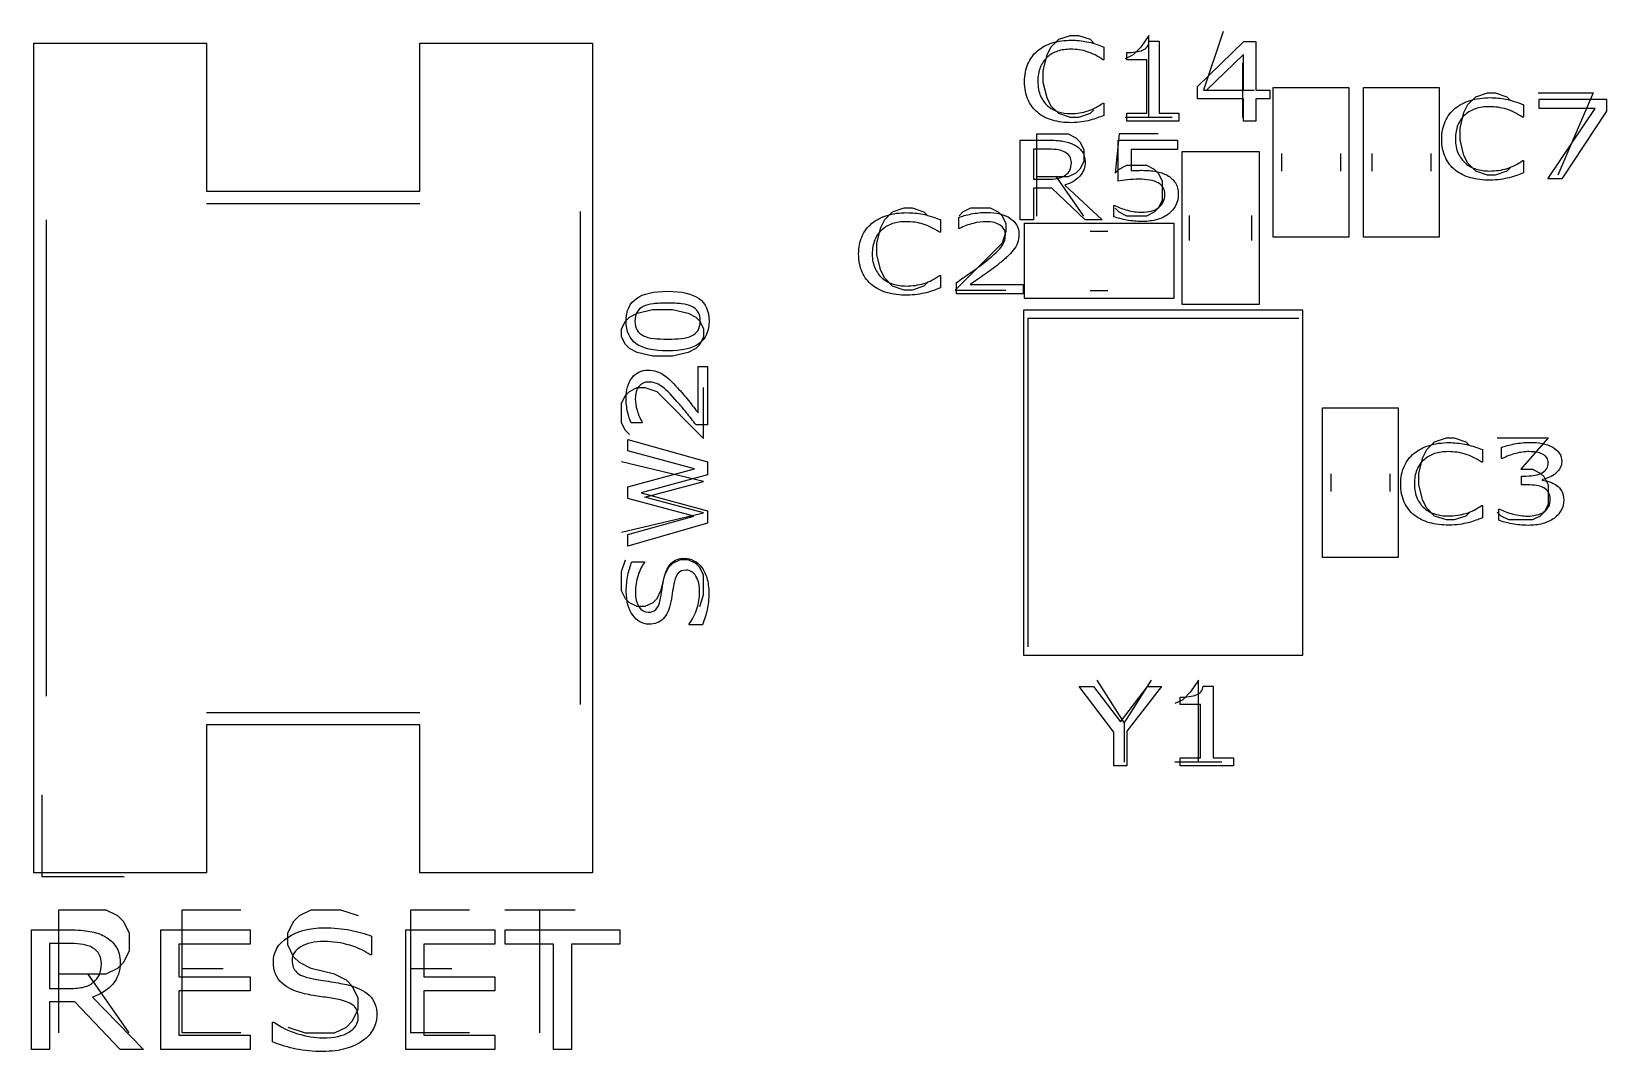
# Model space of a CAD drawing. Header units: millimetres. Extents: x 10 to 410, y 10 to 287.
# Drawn here: x 182.79 to 201.97, y 183.04 to 195.46 of the extents above; entities that cross this region are included whole.
import ezdxf

# ---------------------------------------------------------------- set-up
doc = ezdxf.new("R2010")
doc.units = ezdxf.units.MM
doc.layers.get('0').update_dxf_attribs({"linetype": 'CONTINUOUS'})

msp = doc.modelspace()

# ---------------------------------------------------------------- linework, layer by layer
at = {"color": 7}
for points in [[(195.7271, 194.5026), (195.6795, 194.455), (195.5367, 194.4074), (195.4414, 194.4074), (195.2986, 194.455), (195.2033, 194.5502), (195.1557, 194.6455), (195.1081, 194.836), (195.1081, 194.9788), (195.1557, 195.1693), (195.2033, 195.2645), (195.2986, 195.3598), (195.4414, 195.4074), (195.5367, 195.4074), (195.6795, 195.3598), (195.7271, 195.3121)], [(196.3938, 194.4074), (196.3938, 195.4074), (196.2986, 195.2645), (196.2033, 195.1693), (196.1081, 195.1217)], [(197.2986, 195.455), (197.0605, 194.7407), (197.6795, 194.7407)], [(182.82, 195.3122), (184.92, 195.3122)], [(182.82, 185.2122), (182.82, 195.3122)], [(184.92, 195.3122), (184.92, 193.5122), (187.52, 193.5122)], [(187.52, 195.3122), (189.62, 195.3122)], [(187.52, 193.5122), (187.52, 195.3122)], [(189.62, 195.3122), (189.62, 185.2122), (187.52, 185.2122)], [(195.84846, 195.26409), (195.84846, 195.1111), (195.83676, 195.1111)], [(196.39962, 195.33533), (196.52084, 195.33533), (196.52084, 194.46166), (196.75859, 194.46166), (196.75868, 194.36221)], [(196.75868, 194.36221), (196.12834, 194.36221), (196.12834, 194.46121), (196.37078, 194.46121), (196.37078, 195.11093), (196.12834, 195.11093), (196.12834, 195.19943)], [(197.5367, 195.074), (197.5367, 194.4074)], [(197.91, 194.7722), (198.83, 194.7722)], [(197.91, 192.9522), (197.91, 194.7722)], [(198.83, 194.7722), (198.83, 192.9522), (197.91, 192.9522)], [(199.01, 194.7722), (199.93, 194.7722)], [(199.01, 192.9522), (199.01, 194.7722)], [(199.93, 194.7722), (199.93, 192.9522), (199.01, 192.9522)], [(200.8033, 193.8026), (200.7557, 193.755), (200.6129, 193.7074), (200.5176, 193.7074), (200.3748, 193.755), (200.2795, 193.8502), (200.2319, 193.9455), (200.1843, 194.136), (200.1843, 194.2788), (200.2319, 194.4693), (200.2795, 194.5645), (200.3748, 194.6598), (200.5176, 194.7074), (200.6129, 194.7074), (200.7557, 194.6598), (200.8033, 194.6121)], [(201.1367, 194.7074), (201.8033, 194.7074), (201.3748, 193.7074)], [(195.83744, 194.58367), (195.84834, 194.58367), (195.84837, 194.43251)], [(200.95714, 194.56409), (200.95714, 194.4111), (200.94504, 194.4111)], [(196.6795, 194.4074), (196.1081, 194.4074)], [(195.82575, 193.1622), (195.61811, 193.1622), (195.21577, 193.54761), (194.99036, 193.54761), (194.99036, 193.1622), (194.83039, 193.1622), (194.83039, 194.13158), (195.16729, 194.13158)], [(195.0319, 193.2074), (195.0319, 194.2074), (195.4129, 194.2074), (195.5081, 194.1598), (195.5557, 194.1121), (195.6033, 194.0169), (195.6033, 193.874), (195.5557, 193.7788), (195.5081, 193.7312), (195.4129, 193.6836), (195.0319, 193.6836)], [(196.5081, 194.2074), (196.0319, 194.2074), (195.9843, 193.7312), (196.0319, 193.7788), (196.1271, 193.8264), (196.3652, 193.8264), (196.4605, 193.7788), (196.5081, 193.7312), (196.5557, 193.636), (196.5557, 193.3979), (196.5081, 193.3026), (196.4605, 193.255), (196.3652, 193.2074), (196.1271, 193.2074), (196.0319, 193.255), (195.9843, 193.3026)], [(196.02205, 193.63209), (196.02205, 194.13143), (196.74595, 194.13143), (196.74595, 194.0175), (196.17798, 194.0175), (196.17798, 193.75969)], [(195.17857, 194.0211), (194.99033, 194.0211), (194.99033, 193.65522), (195.15191, 193.65522)], [(196.8, 193.9922), (197.74, 193.9922)], [(196.8, 192.1322), (196.8, 193.9922)], [(197.74, 193.9922), (197.74, 192.1322), (196.8, 192.1322)], [(198.01, 193.97), (198.01, 193.7544)], [(198.73, 193.97), (198.73, 193.7544)], [(199.11, 193.97), (199.11, 193.7544)], [(199.83, 193.97), (199.83, 193.7544)], [(200.94591, 193.88377), (200.95721, 193.88377), (200.9571, 193.73251)], [(195.6033, 193.2074), (195.27, 193.6836)], [(195.45171, 193.85902), (195.45168, 193.8588)], [(195.37339, 193.58598), (195.82575, 193.1622)], [(184.92, 193.3622), (187.52, 193.3622)], [(193.7033, 192.4026), (193.6557, 192.355), (193.5129, 192.3074), (193.4176, 192.3074), (193.2748, 192.355), (193.1795, 192.4502), (193.1319, 192.5455), (193.0843, 192.736), (193.0843, 192.8788), (193.1319, 193.0693), (193.1795, 193.1645), (193.2748, 193.2598), (193.4176, 193.3074), (193.5129, 193.3074), (193.6557, 193.2598), (193.7033, 193.2121)], [(194.0843, 193.2121), (194.1319, 193.2598), (194.2271, 193.3074), (194.4652, 193.3074), (194.5605, 193.2598), (194.6081, 193.2121), (194.6557, 193.1169), (194.6557, 193.0217), (194.6081, 192.8788), (194.0367, 192.3074), (194.6557, 192.3074)], [(195.9704, 193.19862), (195.9704, 193.33599), (195.9817, 193.33599)], [(196.75407, 193.46977), (196.75406, 193.47014)], [(182.97, 193.1622), (182.97, 187.3622)], [(189.47, 193.2622), (189.47, 187.2622)], [(193.85714, 193.16409), (193.85714, 193.0111), (193.84504, 193.0111)], [(194.08921, 193.05458), (194.08121, 193.05458), (194.08121, 193.1913)], [(194.88, 193.1222), (196.7, 193.1222)], [(194.88, 192.2022), (194.88, 193.1222)], [(196.7, 193.1222), (196.7, 192.2022), (194.88, 192.2022)], [(196.89, 192.9086), (196.89, 193.2158)], [(197.65, 192.9086), (197.65, 193.2158)], [(195.6822, 193.0222), (195.8978, 193.0222)], [(193.84592, 192.48377), (193.85722, 192.48377), (193.8571, 192.33251)], [(194.86398, 192.26221), (194.05138, 192.26221), (194.05138, 192.39828)], [(194.21824, 192.37364), (194.86397, 192.37364), (194.86398, 192.26221)], [(195.6822, 192.3022), (195.8978, 192.3022)], [(190.8306, 192.10736), (190.83055, 192.10664)], [(194.87, 192.0622), (194.87, 187.8622), (198.27, 187.8622)], [(198.27, 192.0622), (194.87, 192.0622)], [(194.92, 191.9622), (194.92, 187.9622)], [(198.22, 191.9622), (194.92, 191.9622)], [(198.27, 187.8622), (198.27, 192.0622)], [(191.02, 191.37564), (191.02, 190.66507), (190.88393, 190.66507)], [(190.90857, 190.81092), (190.90857, 191.37557), (191.02, 191.37564)], [(190.0701, 190.5479), (190.0224, 190.5955), (189.9748, 190.6908), (189.9748, 190.9289), (190.0224, 191.0241), (190.0701, 191.0717), (190.1653, 191.1193), (190.2605, 191.1193), (190.4034, 191.0717), (190.9748, 190.5003), (190.9748, 191.1193)], [(198.51, 190.8722), (199.43, 190.8722)], [(198.51, 189.0522), (198.51, 190.8722)], [(199.43, 190.8722), (199.43, 189.0522), (198.51, 189.0522)], [(190.22763, 190.69813), (190.22763, 190.69113), (190.09091, 190.69113)], [(200.3033, 189.6026), (200.2557, 189.555), (200.1129, 189.5074), (200.0176, 189.5074), (199.8748, 189.555), (199.7795, 189.6502), (199.7319, 189.7455), (199.6843, 189.936), (199.6843, 190.0788), (199.7319, 190.2693), (199.7795, 190.3645), (199.8748, 190.4598), (200.0176, 190.5074), (200.1129, 190.5074), (200.2557, 190.4598), (200.3033, 190.4121)], [(200.6367, 190.5074), (201.2557, 190.5074), (200.9224, 190.1264), (201.0652, 190.1264), (201.1605, 190.0788), (201.2081, 190.0312), (201.2557, 189.936), (201.2557, 189.6979), (201.2081, 189.6026), (201.1605, 189.555), (201.0652, 189.5074), (200.7795, 189.5074), (200.6843, 189.555), (200.6367, 189.6026)], [(200.45714, 190.364), (200.45714, 190.21101), (200.44504, 190.21101)], [(200.69879, 190.255), (200.69079, 190.255), (200.69079, 190.39106)], [(189.9748, 189.3574), (190.9748, 189.5955), (190.2605, 189.786), (190.9748, 189.9765), (189.9748, 190.2146)], [(198.61, 190.07), (198.61, 189.8544)], [(199.33, 190.07), (199.33, 189.8544)], [(201.00608, 189.93424), (200.93348, 189.93424), (200.93348, 190.04231), (200.98988, 190.04231)], [(201.18501, 190.00178), (201.18501, 189.99278)], [(201.35841, 189.92968), (201.35838, 189.92898)], [(200.44591, 189.68368), (200.45721, 189.68368), (200.4571, 189.53251)], [(200.65631, 189.50317), (200.65631, 189.63924), (200.66841, 189.63924)], [(190.9272, 188.4527), (190.9748, 188.5955), (190.9748, 188.8336), (190.9272, 188.9289), (190.8796, 188.9765), (190.7843, 189.0241), (190.6891, 189.0241), (190.5939, 188.9765), (190.5462, 188.9289), (190.4986, 188.8336), (190.451, 188.6432), (190.4034, 188.5479), (190.3558, 188.5003), (190.2605, 188.4527), (190.1653, 188.4527), (190.0701, 188.5003), (190.0224, 188.5479), (189.9748, 188.6432), (189.9748, 188.8812), (190.0224, 189.0241)], [(190.10072, 188.99872), (190.25306, 188.99872), (190.25306, 188.98872)], [(190.74333, 189.04081), (190.74331, 189.04092)], [(190.96009, 188.23162), (190.79864, 188.23162), (190.79864, 188.24162)], [(195.7605, 187.5574), (196.0938, 187.0336), (196.4271, 187.5574)], [(196.9986, 186.5574), (196.9986, 187.5574), (196.9033, 187.4145), (196.8081, 187.3193), (196.7129, 187.2717)], [(197.42451, 186.5122), (196.7766, 186.5122), (196.7766, 186.6112), (197.0258, 186.6112), (197.0258, 187.26092), (196.7766, 187.26092), (196.7766, 187.34942)], [(197.05552, 187.48532), (197.18012, 187.48532), (197.18012, 186.61165), (197.42449, 186.61165), (197.42451, 186.5122)], [(184.92, 187.1622), (187.52, 187.1622)], [(184.92, 187.0122), (184.92, 185.2122), (182.82, 185.2122)], [(187.52, 187.0122), (184.92, 187.0122)], [(187.52, 185.2122), (187.52, 187.0122)], [(196.0938, 187.0336), (196.0938, 186.5574)], [(197.2843, 186.5574), (196.7129, 186.5574)], [(182.92, 185.1622), (182.92, 186.1622)], [(183.92, 185.1622), (182.92, 185.1622)], [(183.1245, 183.2614), (183.1245, 184.7614), (183.6959, 184.7614), (183.8388, 184.6899), (183.9102, 184.6185), (183.9817, 184.4757), (183.9817, 184.2614), (183.9102, 184.1185), (183.8388, 184.0471), (183.6959, 183.9757), (183.1245, 183.9757)], [(185.3388, 183.2614), (184.6245, 183.2614), (184.6245, 184.7614), (185.3388, 184.7614)], [(185.9102, 183.3328), (186.1245, 183.2614), (186.4817, 183.2614), (186.6245, 183.3328), (186.6959, 183.4042), (186.7674, 183.5471), (186.7674, 183.6899), (186.6959, 183.8328), (186.6245, 183.9042), (186.4817, 183.9757), (186.1959, 184.0471), (186.0531, 184.1185), (185.9817, 184.1899), (185.9102, 184.3328), (185.9102, 184.4757), (185.9817, 184.6185), (186.0531, 184.6899), (186.1959, 184.7614), (186.5531, 184.7614), (186.7674, 184.6899)], [(188.1245, 183.2614), (187.4102, 183.2614), (187.4102, 184.7614), (188.1245, 184.7614)], [(188.5531, 184.7614), (189.4102, 184.7614)], [(188.9817, 183.2614), (188.9817, 184.7614)], [(184.15424, 183.0622), (183.86992, 183.0622), (183.31898, 183.64032), (183.01032, 183.64032), (183.01032, 183.0622), (182.79127, 183.0622), (182.79127, 184.5163), (183.2526, 184.5163)], [(183.268, 184.35027), (183.01023, 184.35027), (183.01023, 183.80145), (183.23149, 183.80145)], [(186.92994, 184.44105), (186.92994, 184.21254), (186.91444, 184.21254)], [(183.64187, 184.10699), (183.64202, 184.10712)], [(183.9817, 183.2614), (183.4817, 183.9757)], [(184.6245, 184.0471), (185.1245, 184.0471)], [(187.4102, 184.0471), (187.9102, 184.0471)], [(183.53473, 183.69787), (184.15424, 183.0622)], [(185.72626, 183.15204), (185.72626, 183.39423), (185.74176, 183.39423)]]:
    msp.add_lwpolyline(points, dxfattribs=at)
for points in [[(197.86997, 194.63499), (197.69714, 194.63499), (197.69714, 194.3622), (197.54698, 194.3622), (197.54698, 194.63498), (196.98938, 194.63498), (196.98938, 194.78472), (197.55324, 195.33158), (197.69714, 195.33158), (197.69714, 194.73914), (197.86997, 194.73914)], [(197.54698, 194.73915), (197.54698, 195.17664), (197.09574, 194.73915)], [(201.96721, 194.4864), (201.42386, 193.6622), (201.25135, 193.6622), (201.82936, 194.51765), (201.14574, 194.51765), (201.14574, 194.63158), (201.96721, 194.63158)], [(190.53498, 192.29204)], [(189.9748, 191.7384), (189.9748, 191.8336), (190.0224, 191.9289), (190.0701, 191.9765), (190.1653, 192.0241), (190.3558, 192.0717), (190.5939, 192.0717), (190.7843, 192.0241), (190.8796, 191.9765), (190.9272, 191.9289), (190.9748, 191.8336), (190.9748, 191.7384), (190.9272, 191.6432), (190.8796, 191.5955), (190.7843, 191.5479), (190.5939, 191.5003), (190.3558, 191.5003), (190.1653, 191.5479), (190.0701, 191.5955), (190.0224, 191.6432)], [(190.05062, 190.48672), (191.02, 190.21392), (191.02, 190.05672), (190.21533, 189.83608), (191.02, 189.62037), (191.02, 189.4667), (190.05062, 189.18895), (190.05062, 189.33205), (190.85659, 189.5527), (190.05062, 189.76981), (190.05062, 189.9115), (190.8644, 190.13074), (190.05062, 190.34997)], [(196.5483, 187.48158), (196.12708, 186.93732), (196.12708, 186.5122), (195.96791, 186.5122), (195.96791, 186.92365), (195.54508, 187.48158), (195.72113, 187.48158), (196.0483, 187.048), (196.37869, 187.48158)], [(185.45194, 183.0622), (184.36665, 183.0622), (184.36665, 184.5163), (185.45194, 184.5163), (185.45194, 184.34442), (184.5857, 184.34442), (184.5857, 183.94599), (185.45194, 183.94599), (185.45194, 183.77411), (184.5857, 183.77411), (184.5857, 183.23407), (185.45194, 183.23407)], [(188.43343, 183.0622), (187.34814, 183.0622), (187.34814, 184.5163), (188.43343, 184.5163), (188.43343, 184.34442), (187.56719, 184.34442), (187.56719, 183.94599), (188.43343, 183.94599), (188.43343, 183.77411), (187.56719, 183.77411), (187.56719, 183.23407), (188.43343, 183.23407)], [(189.95571, 184.34442), (189.36715, 184.34442), (189.36715, 183.0622), (189.1481, 183.0622), (189.1481, 184.34442), (188.55955, 184.34442), (188.55955, 184.5163), (189.95571, 184.5163)], [(186.99627, 183.47732)]]:
    msp.add_lwpolyline(points, close=True, dxfattribs=at)
for points in [[(194.92329, 195.06029), (194.950423, 195.123223), (194.989527, 195.17639), (195.0406, 195.21979)], [(195.0406, 195.21979), (195.090133, 195.261923), (195.14983, 195.294057), (195.21969, 195.31619)], [(195.28384, 195.2152), (195.236907, 195.1996), (195.194937, 195.175067), (195.15793, 195.1416)], [(195.21969, 195.31619), (195.29007, 195.338323), (195.368013, 195.34939), (195.45352, 195.34939)], [(195.44338, 195.2393), (195.384447, 195.2393), (195.331267, 195.231267), (195.28384, 195.2152)], [(195.64593, 195.2087), (195.582863, 195.2291), (195.515347, 195.2393), (195.44338, 195.2393)], [(195.45352, 195.34939), (195.51612, 195.34939), (195.578423, 195.34309), (195.64043, 195.33049)], [(195.64043, 195.33049), (195.70303, 195.31789), (195.772373, 195.295757), (195.84846, 195.26409)], [(196.23392, 195.20643), (196.271453, 195.211097), (196.299853, 195.21783), (196.31912, 195.22663)], [(196.31912, 195.22663), (196.34312, 195.237497), (196.361887, 195.251163), (196.37542, 195.26763)], [(196.37542, 195.26763), (196.389487, 195.284563), (196.397553, 195.30713), (196.39962, 195.33533)], [(194.88259, 194.8461), (194.88259, 194.92596), (194.896157, 194.997357), (194.92329, 195.06029)], [(195.15793, 195.1416), (195.12193, 195.109067), (195.093763, 195.067833), (195.07343, 195.0179)], [(195.83676, 195.1111), (195.772627, 195.155833), (195.709017, 195.188367), (195.64593, 195.2087)], [(196.12834, 195.19943), (196.161207, 195.19943), (196.1964, 195.201763), (196.23392, 195.20643)], [(194.92479, 194.6241), (194.896657, 194.6879), (194.88259, 194.7619), (194.88259, 194.8461)], [(195.07343, 195.0179), (195.05363, 194.968433), (195.04373, 194.911143), (195.04373, 194.84603)], [(195.04373, 194.84603), (195.04373, 194.77789), (195.054663, 194.7193), (195.07653, 194.67026)], [(195.07653, 194.67026), (195.09893, 194.621193), (195.127597, 194.581263), (195.16253, 194.55047)], [(200.309, 194.61619), (200.381553, 194.638323), (200.4619, 194.64939), (200.55004, 194.64939)], [(200.55004, 194.64939), (200.614507, 194.64939), (200.67873, 194.64309), (200.74271, 194.63049)], [(195.0421, 194.46721), (194.992033, 194.50841), (194.95293, 194.560707), (194.92479, 194.6241)], [(195.22197, 194.37411), (195.15315, 194.394043), (195.093193, 194.425077), (195.0421, 194.46721)], [(195.16253, 194.55047), (195.198997, 194.518337), (195.241487, 194.49447), (195.29, 194.47887)], [(195.29, 194.47887), (195.339, 194.46367), (195.390617, 194.45607), (195.44485, 194.45607)], [(195.44485, 194.45607), (195.519403, 194.45607), (195.589267, 194.466703), (195.65444, 194.48797)], [(195.65444, 194.48797), (195.71964, 194.509237), (195.78064, 194.541137), (195.83744, 194.58367)], [(200.00347, 194.36029), (200.031403, 194.423223), (200.07171, 194.47639), (200.12439, 194.51979)], [(200.12439, 194.51979), (200.175457, 194.561923), (200.236993, 194.594057), (200.309, 194.61619)], [(200.37509, 194.5153), (200.326757, 194.4997), (200.283493, 194.475167), (200.2453, 194.4417)], [(200.53955, 194.5394), (200.478817, 194.5394), (200.423997, 194.531367), (200.37509, 194.5153)], [(200.74834, 194.5088), (200.68334, 194.5292), (200.613743, 194.5394), (200.53955, 194.5394)], [(200.74271, 194.63049), (200.807177, 194.61789), (200.878653, 194.595757), (200.95714, 194.56409)], [(200.94504, 194.4111), (200.878907, 194.455833), (200.81334, 194.4884), (200.74834, 194.5088)], [(195.45268, 194.34481), (195.368213, 194.34481), (195.29131, 194.354577), (195.22197, 194.37411)], [(195.57546, 194.35381), (195.53846, 194.34781), (195.497533, 194.34481), (195.45268, 194.34481)], [(195.67947, 194.37461), (195.64767, 194.366343), (195.613, 194.35941), (195.57546, 194.35381)], [(195.77017, 194.40321), (195.747237, 194.394077), (195.717003, 194.384543), (195.67947, 194.37461)], [(195.84837, 194.43251), (195.819703, 194.42211), (195.793637, 194.412343), (195.77017, 194.40321)], [(199.96157, 194.14611), (199.96157, 194.225963), (199.975537, 194.297357), (200.00347, 194.36029)], [(200.1582, 194.31801), (200.1378, 194.268543), (200.1276, 194.211253), (200.1276, 194.14614)], [(200.2453, 194.4417), (200.208233, 194.409167), (200.1792, 194.367937), (200.1582, 194.31801)], [(195.16729, 194.13158), (195.240003, 194.13158), (195.3006, 194.12768), (195.34908, 194.11988)], [(195.34908, 194.11988), (195.397547, 194.11248), (195.441173, 194.099013), (195.47996, 194.07948)], [(195.47996, 194.07948), (195.52356, 194.057347), (195.557493, 194.029347), (195.58176, 193.99548)], [(200.00507, 193.92411), (199.97607, 193.98791), (199.96157, 194.06191), (199.96157, 194.14611)], [(200.1276, 194.14614), (200.1276, 194.077993), (200.1389, 194.0194), (200.1615, 193.97036)], [(195.29088, 194.0131), (195.25908, 194.018433), (195.221643, 194.0211), (195.17857, 194.0211)], [(195.37328, 193.9871), (195.350147, 193.9997), (195.32268, 194.008367), (195.29088, 194.0131)], [(195.43308, 193.9324), (195.421213, 193.954133), (195.40128, 193.972367), (195.37328, 193.9871)], [(195.45168, 193.8588), (195.45168, 193.8866), (195.44548, 193.911133), (195.43308, 193.9324)], [(195.58176, 193.99548), (195.60656, 193.96208), (195.61896, 193.919547), (195.61896, 193.86788)], [(200.12599, 193.76721), (200.07439, 193.80841), (200.034083, 193.86071), (200.00507, 193.92411)], [(200.1615, 193.97036), (200.184633, 193.921293), (200.2142, 193.881363), (200.2502, 193.85057)], [(200.75727, 193.78807), (200.82445, 193.809337), (200.88733, 193.841237), (200.94591, 193.88377)], [(195.28441, 193.66562), (195.322143, 193.67302), (195.35421, 193.686487), (195.38061, 193.70602)], [(195.55356, 193.6921), (195.50996, 193.645233), (195.449903, 193.60986), (195.37339, 193.58598)], [(195.38061, 193.70602), (195.40481, 193.72422), (195.422577, 193.745053), (195.43391, 193.76852)], [(195.43391, 193.76852), (195.445777, 193.792387), (195.45171, 193.822553), (195.45171, 193.85902)], [(195.61896, 193.86788), (195.61896, 193.798), (195.59716, 193.739407), (195.55356, 193.6921)], [(196.17798, 193.75969), (196.201113, 193.76169), (196.224813, 193.763023), (196.24908, 193.76369)], [(196.24908, 193.76369), (196.273347, 193.764357), (196.294347, 193.76469), (196.31208, 193.76469)], [(196.31208, 193.76469), (196.37728, 193.76469), (196.434373, 193.760123), (196.48336, 193.75099)], [(196.48336, 193.75099), (196.53236, 193.742323), (196.577333, 193.72669), (196.61828, 193.70409)], [(196.61828, 193.70409), (196.661347, 193.680223), (196.694743, 193.649423), (196.71847, 193.61169)], [(200.31141, 193.67411), (200.24047, 193.694043), (200.178663, 193.725077), (200.12599, 193.76721)], [(200.2502, 193.85057), (200.2878, 193.818437), (200.3316, 193.79457), (200.3816, 193.77897)], [(200.3816, 193.77897), (200.432133, 193.76377), (200.48534, 193.75617), (200.54122, 193.75617)], [(200.54122, 193.75617), (200.618073, 193.75617), (200.69009, 193.766803), (200.75727, 193.78807)], [(200.8765, 193.70321), (200.852833, 193.694077), (200.821667, 193.684543), (200.783, 193.67461)], [(200.9571, 193.73251), (200.927567, 193.72211), (200.9007, 193.712343), (200.8765, 193.70321)], [(195.15191, 193.65522), (195.202577, 193.65522), (195.246743, 193.658687), (195.28441, 193.66562)], [(196.13516, 193.64769), (196.09156, 193.642357), (196.053857, 193.637157), (196.02205, 193.63209)], [(196.2725, 193.65569), (196.2251, 193.65569), (196.17932, 193.653023), (196.13516, 193.64769)], [(196.40662, 193.64529), (196.366753, 193.652223), (196.322047, 193.65569), (196.2725, 193.65569)], [(196.50922, 193.61079), (196.48122, 193.627257), (196.44702, 193.638757), (196.40662, 193.64529)], [(196.56822, 193.55549), (196.55422, 193.57849), (196.534553, 193.596923), (196.50922, 193.61079)], [(196.59002, 193.47089), (196.59002, 193.50429), (196.582753, 193.53249), (196.56822, 193.55549)], [(196.71847, 193.61169), (196.742203, 193.573957), (196.75407, 193.52665), (196.75407, 193.46977)], [(200.54922, 193.64481), (200.46216, 193.64481), (200.38289, 193.654577), (200.31141, 193.67411)], [(200.67579, 193.65381), (200.637657, 193.64781), (200.595467, 193.64481), (200.54922, 193.64481)], [(200.783, 193.67461), (200.7502, 193.666343), (200.714463, 193.65941), (200.67579, 193.65381)], [(195.9817, 193.33599), (196.025833, 193.31339), (196.07754, 193.29409), (196.13682, 193.27809)], [(196.42202, 193.26769), (196.458087, 193.276357), (196.49012, 193.291557), (196.51812, 193.31329)], [(196.51812, 193.31329), (196.541853, 193.331957), (196.55962, 193.354323), (196.57142, 193.38039)], [(196.57142, 193.38039), (196.58382, 193.406457), (196.59002, 193.436623), (196.59002, 193.47089)], [(196.72336, 193.34058), (196.702893, 193.29938), (196.674893, 193.26466), (196.63936, 193.23642)], [(196.75406, 193.47014), (196.75406, 193.425007), (196.743827, 193.38182), (196.72336, 193.34058)], [(192.90346, 192.96029), (192.931393, 193.023223), (192.9717, 193.07639), (193.02438, 193.11979)], [(193.02438, 193.11979), (193.075447, 193.161857), (193.136983, 193.19399), (193.20899, 193.21619)], [(193.2751, 193.1153), (193.2267, 193.0997), (193.183437, 193.075167), (193.14531, 193.0417)], [(193.20899, 193.21619), (193.281543, 193.238323), (193.36189, 193.24939), (193.45003, 193.24939)], [(193.43955, 193.1394), (193.378817, 193.1394), (193.324, 193.131367), (193.2751, 193.1153)], [(193.64834, 193.1088), (193.58334, 193.1292), (193.513743, 193.1394), (193.43955, 193.1394)], [(193.45003, 193.24939), (193.514497, 193.24939), (193.57872, 193.24309), (193.6427, 193.23049)], [(193.6427, 193.23049), (193.707167, 193.21789), (193.778647, 193.195757), (193.85714, 193.16409)], [(193.84504, 193.0111), (193.778907, 193.055833), (193.71334, 193.0884), (193.64834, 193.1088)], [(194.08121, 193.1913), (194.119343, 193.2065), (194.17013, 193.2204), (194.23357, 193.233)], [(194.25608, 193.11838), (194.199147, 193.104513), (194.143523, 193.083247), (194.08921, 193.05458)], [(194.23357, 193.233), (194.297503, 193.2456), (194.359307, 193.2519), (194.41898, 193.2519)], [(194.41489, 193.13918), (194.365957, 193.13918), (194.31302, 193.132247), (194.25608, 193.11838)], [(194.5866, 193.09618), (194.545733, 193.124847), (194.488497, 193.13918), (194.41489, 193.13918)], [(194.41898, 193.2519), (194.542053, 193.2519), (194.638523, 193.2278), (194.70839, 193.1796)], [(194.70839, 193.1796), (194.778257, 193.131867), (194.81319, 193.06698), (194.81319, 192.98494)], [(196.12471, 193.15892), (196.063843, 193.169787), (196.012407, 193.18302), (195.9704, 193.19862)], [(196.31457, 193.14202), (196.248837, 193.14202), (196.18555, 193.147653), (196.12471, 193.15892)], [(196.13682, 193.27809), (196.196087, 193.26249), (196.254257, 193.25469), (196.31133, 193.25469)], [(196.31133, 193.25469), (196.349597, 193.25469), (196.386493, 193.259023), (196.42202, 193.26769)], [(196.5004, 193.16612), (196.447067, 193.150053), (196.385123, 193.14202), (196.31457, 193.14202)], [(196.63936, 193.23642), (196.60056, 193.20602), (196.55424, 193.182587), (196.5004, 193.16612)], [(192.86156, 192.7461), (192.86156, 192.82596), (192.875527, 192.897357), (192.90346, 192.96029)], [(193.05821, 192.918), (193.03781, 192.868533), (193.02761, 192.811243), (193.02761, 192.74613)], [(193.14531, 193.0417), (193.108243, 193.009167), (193.07921, 192.967933), (193.05821, 192.918)], [(194.6487, 192.97834), (194.6487, 193.028673), (194.628, 193.067953), (194.5866, 193.09618)], [(194.5915, 192.82405), (194.629633, 192.871783), (194.6487, 192.923213), (194.6487, 192.97834)], [(194.81319, 192.98494), (194.81319, 192.948073), (194.80729, 192.91357), (194.79549, 192.88143)], [(192.90506, 192.5241), (192.87606, 192.5879), (192.86156, 192.6619), (192.86156, 192.7461)], [(193.02761, 192.74613), (193.02761, 192.67799), (193.03891, 192.6194), (193.06151, 192.57036)], [(194.37948, 192.63199), (194.482667, 192.712723), (194.55334, 192.776743), (194.5915, 192.82405)], [(194.74469, 192.79093), (194.723757, 192.763997), (194.699023, 192.73753), (194.67049, 192.71153)], [(194.79549, 192.88143), (194.784223, 192.849763), (194.76729, 192.819597), (194.74469, 192.79093)], [(193.06151, 192.57036), (193.084643, 192.521293), (193.11421, 192.481363), (193.15021, 192.45057)], [(194.22067, 192.51546), (194.277603, 192.554527), (194.33054, 192.59337), (194.37948, 192.63199)], [(194.56811, 192.62493), (194.510577, 192.579397), (194.45119, 192.535127), (194.38995, 192.49212)], [(194.67049, 192.71153), (194.642557, 192.685463), (194.60843, 192.656597), (194.56811, 192.62493)], [(193.02599, 192.36721), (192.97439, 192.40841), (192.93408, 192.460707), (192.90506, 192.5241)], [(193.2114, 192.27411), (193.14046, 192.294043), (193.078657, 192.325077), (193.02599, 192.36721)], [(193.15021, 192.45057), (193.18781, 192.418437), (193.231613, 192.39457), (193.28162, 192.37897)], [(193.28162, 192.37897), (193.332153, 192.36377), (193.385357, 192.35617), (193.44123, 192.35617)], [(193.44123, 192.35617), (193.518083, 192.35617), (193.5901, 192.366803), (193.65728, 192.38807)], [(193.65728, 192.38807), (193.72446, 192.409337), (193.78734, 192.441237), (193.84592, 192.48377)], [(194.05138, 192.39828), (194.10778, 192.437347), (194.16421, 192.476407), (194.22067, 192.51546)], [(194.38995, 192.49212), (194.328683, 192.449587), (194.271447, 192.410093), (194.21824, 192.37364)], [(190.03109, 191.92901), (190.03109, 192.054957), (190.072973, 192.146833), (190.15674, 192.20464)], [(190.15674, 192.20464), (190.240073, 192.262907), (190.366153, 192.29204), (190.53498, 192.29204)], [(190.53498, 192.14874), (190.46898, 192.14874), (190.41169, 192.14574), (190.36311, 192.13974)], [(190.53498, 192.29204), (190.709027, 192.29204), (190.836847, 192.26244), (190.91844, 192.20324)], [(190.70685, 192.13974), (190.659117, 192.14574), (190.601827, 192.14874), (190.53498, 192.14874)], [(190.91844, 192.20324), (190.9996, 192.144507), (191.04018, 192.0531), (191.04018, 191.92902)], [(193.44922, 192.24481), (193.362153, 192.24481), (193.28288, 192.254577), (193.2114, 192.27411)], [(193.57578, 192.25381), (193.537647, 192.24781), (193.49546, 192.24481), (193.44922, 192.24481)], [(193.683, 192.27461), (193.6502, 192.266343), (193.61446, 192.25941), (193.57578, 192.25381)], [(193.7765, 192.30321), (193.752833, 192.294077), (193.721667, 192.284543), (193.683, 192.27461)], [(193.8571, 192.33251), (193.827567, 192.32211), (193.8007, 192.312343), (193.7765, 192.30321)], [(190.16392, 192.03824), (190.146987, 192.01004), (190.13852, 191.973617), (190.13852, 191.92897)], [(190.23942, 192.10594), (190.20602, 192.089473), (190.180853, 192.066907), (190.16392, 192.03824)], [(190.36311, 192.13974), (190.31451, 192.134407), (190.27328, 192.12314), (190.23942, 192.10594)], [(190.83055, 192.10664), (190.795417, 192.123107), (190.754183, 192.13414), (190.70685, 192.13974)], [(190.9074, 192.03966), (190.890467, 192.068793), (190.864867, 192.09136), (190.8306, 192.10736)], [(190.9328, 191.92969), (190.9328, 191.97389), (190.924333, 192.010547), (190.9074, 192.03966)], [(190.15479, 191.65409), (190.072323, 191.712823), (190.03109, 191.804463), (190.03109, 191.92901)], [(190.13852, 191.92897), (190.13852, 191.88477), (190.146987, 191.848113), (190.16392, 191.819)], [(190.16392, 191.819), (190.180853, 191.790333), (190.206453, 191.767533), (190.24072, 191.7506)], [(190.8286, 191.7506), (190.862467, 191.766133), (190.8883, 191.788), (190.9061, 191.8162)], [(190.9061, 191.8162), (190.9239, 191.844867), (190.9328, 191.882697), (190.9328, 191.92969)], [(191.04018, 191.92902), (191.04018, 191.803073), (190.998947, 191.710963), (190.91648, 191.65269)], [(190.53629, 191.56599), (190.363983, 191.56599), (190.236817, 191.595357), (190.15479, 191.65409)], [(190.24072, 191.7506), (190.272853, 191.7346), (190.314737, 191.723567), (190.36637, 191.7175)], [(190.36637, 191.7175), (190.418037, 191.712167), (190.474677, 191.7095), (190.53629, 191.7095)], [(190.53629, 191.7095), (190.603997, 191.7095), (190.660633, 191.712167), (190.7062, 191.7175)], [(190.91648, 191.65269), (190.83402, 191.59489), (190.70729, 191.56599), (190.53629, 191.56599)], [(190.7062, 191.7175), (190.7518, 191.722833), (190.7926, 191.733867), (190.8286, 191.7506)], [(190.03031, 190.9865), (190.03031, 191.094113), (190.05441, 191.178467), (190.10261, 191.23956)], [(190.10261, 191.23956), (190.150343, 191.300627), (190.21523, 191.33116), (190.29727, 191.33116)], [(190.30387, 191.18737), (190.253537, 191.18737), (190.214257, 191.16927), (190.18603, 191.13307)], [(190.29727, 191.33116), (190.334137, 191.33116), (190.36864, 191.325993), (190.40078, 191.31566)], [(190.45816, 191.13737), (190.410427, 191.170703), (190.358997, 191.18737), (190.30387, 191.18737)], [(190.40078, 191.31566), (190.432447, 191.305793), (190.462613, 191.290993), (190.49128, 191.27126)], [(190.49128, 191.27126), (190.518213, 191.252927), (190.54468, 191.231293), (190.57068, 191.20636)], [(190.57068, 191.20636), (190.596747, 191.18196), (190.625613, 191.152127), (190.65728, 191.11686)], [(190.18603, 191.13307), (190.157363, 191.097337), (190.14303, 191.047287), (190.14303, 190.98292)], [(190.65022, 190.95197), (190.569487, 191.042203), (190.505467, 191.104003), (190.45816, 191.13737)], [(190.65728, 191.11686), (190.702813, 191.066593), (190.747083, 191.014663), (190.79009, 190.96107)], [(190.04921, 190.82436), (190.03661, 190.880293), (190.03031, 190.93434), (190.03031, 190.9865)], [(190.09091, 190.69113), (190.07571, 190.724463), (190.06181, 190.768873), (190.04921, 190.82436)], [(190.14303, 190.98292), (190.14303, 190.94012), (190.149963, 190.89383), (190.16383, 190.84405)], [(190.16383, 190.84405), (190.177697, 190.79425), (190.198963, 190.74561), (190.22763, 190.69813)], [(190.76675, 190.8131), (190.727683, 190.8629), (190.68884, 190.90919), (190.65022, 190.95197)], [(190.88393, 190.66507), (190.844863, 190.714403), (190.805803, 190.763747), (190.76675, 190.8131)], [(190.79009, 190.96107), (190.832623, 190.90747), (190.872117, 190.85742), (190.90857, 190.81092)], [(199.809, 190.4161), (199.881553, 190.438233), (199.9619, 190.4493), (200.05004, 190.4493)], [(200.05004, 190.4493), (200.114507, 190.4493), (200.17873, 190.443), (200.24271, 190.4304)], [(200.24271, 190.4304), (200.307177, 190.4178), (200.378653, 190.395667), (200.45714, 190.364)], [(200.69079, 190.39106), (200.728923, 190.40626), (200.77971, 190.42016), (200.84315, 190.43276)], [(200.84315, 190.43276), (200.907083, 190.44576), (200.968887, 190.45226), (201.02856, 190.45226)], [(201.02856, 190.45226), (201.08716, 190.45226), (201.138753, 190.447927), (201.18334, 190.43926)], [(201.18334, 190.43926), (201.22794, 190.430593), (201.26825, 190.416693), (201.30427, 190.39756)], [(199.50347, 190.1603), (199.531403, 190.223233), (199.57171, 190.2764), (199.62439, 190.3198)], [(199.62439, 190.3198), (199.675457, 190.361867), (199.736993, 190.393967), (199.809, 190.4161)], [(199.7453, 190.24161), (199.708233, 190.209077), (199.6792, 190.167843), (199.6582, 190.11791)], [(199.87509, 190.31521), (199.826757, 190.29961), (199.783493, 190.275077), (199.7453, 190.24161)], [(200.03955, 190.33931), (199.978817, 190.33931), (199.923997, 190.331277), (199.87509, 190.31521)], [(200.24834, 190.30871), (200.18334, 190.32911), (200.113743, 190.33931), (200.03955, 190.33931)], [(200.44504, 190.21101), (200.378907, 190.255677), (200.31334, 190.288243), (200.24834, 190.30871)], [(200.86163, 190.3175), (200.804097, 190.302767), (200.749817, 190.281933), (200.69879, 190.255)], [(201.02447, 190.3396), (200.973403, 190.3396), (200.919123, 190.332233), (200.86163, 190.3175)], [(201.11397, 190.3326), (201.087637, 190.337267), (201.057803, 190.3396), (201.02447, 190.3396)], [(201.18817, 190.3092), (201.165037, 190.320467), (201.140303, 190.328267), (201.11397, 190.3326)], [(201.23977, 190.2656), (201.227437, 190.2834), (201.210237, 190.297933), (201.18817, 190.3092)], [(201.25837, 190.2044), (201.25837, 190.227867), (201.25217, 190.248267), (201.23977, 190.2656)], [(201.30427, 190.39756), (201.342937, 190.37676), (201.372237, 190.351593), (201.39217, 190.32206)], [(201.39217, 190.32206), (201.412037, 190.292527), (201.42197, 190.258023), (201.42197, 190.21855)], [(199.46157, 189.94611), (199.46157, 190.02597), (199.475537, 190.097367), (199.50347, 190.1603)], [(199.6582, 190.11791), (199.6378, 190.068443), (199.6276, 190.011153), (199.6276, 189.94604)], [(200.98988, 190.04231), (201.071567, 190.04231), (201.136597, 190.055977), (201.18497, 190.08331)], [(201.18497, 190.08331), (201.233903, 190.11111), (201.25837, 190.151473), (201.25837, 190.2044)], [(201.35107, 190.07728), (201.304337, 190.037347), (201.248983, 190.01218), (201.18501, 190.00178)], [(201.42197, 190.21855), (201.42197, 190.16475), (201.398337, 190.11766), (201.35107, 190.07728)], [(199.50507, 189.72411), (199.47607, 189.78791), (199.46157, 189.86191), (199.46157, 189.94611)], [(199.6276, 189.94604), (199.6276, 189.8779), (199.6389, 189.819307), (199.6615, 189.77026)], [(201.11733, 189.92624), (201.08293, 189.931573), (201.045847, 189.93424), (201.00608, 189.93424)], [(201.20523, 189.89894), (201.18103, 189.912407), (201.15173, 189.921507), (201.11733, 189.92624)], [(201.18501, 189.99278), (201.21081, 189.989447), (201.240377, 189.98208), (201.27371, 189.97068)], [(201.26163, 189.84494), (201.248163, 189.86794), (201.229363, 189.88594), (201.20523, 189.89894)], [(201.28263, 189.75904), (201.28263, 189.793773), (201.27563, 189.822407), (201.26163, 189.84494)], [(201.27371, 189.97068), (201.307043, 189.959813), (201.335277, 189.946147), (201.35841, 189.92968)], [(201.35838, 189.92898), (201.38418, 189.910313), (201.405413, 189.88688), (201.42208, 189.85868)], [(201.42208, 189.85868), (201.438747, 189.83048), (201.44708, 189.794023), (201.44708, 189.74931)], [(199.62599, 189.56721), (199.57439, 189.608477), (199.534083, 189.660777), (199.50507, 189.72411)], [(199.6615, 189.77026), (199.684633, 189.721193), (199.7142, 189.681267), (199.7502, 189.65048)], [(199.7502, 189.65048), (199.7878, 189.618347), (199.8316, 189.59448), (199.8816, 189.57888)], [(200.25727, 189.58798), (200.32445, 189.609247), (200.38733, 189.641147), (200.44591, 189.68368)], [(201.20933, 189.60874), (201.234063, 189.627807), (201.25233, 189.64884), (201.26413, 189.67184)], [(201.26413, 189.67184), (201.276463, 189.69484), (201.28263, 189.723907), (201.28263, 189.75904)], [(201.44708, 189.74931), (201.44708, 189.705043), (201.437147, 189.664463), (201.41728, 189.62757)], [(199.81141, 189.47411), (199.74047, 189.494043), (199.678663, 189.525077), (199.62599, 189.56721)], [(200.04922, 189.44481), (199.96216, 189.44481), (199.88289, 189.454577), (199.81141, 189.47411)], [(199.8816, 189.57888), (199.932133, 189.56368), (199.98534, 189.55608), (200.04122, 189.55608)], [(200.04122, 189.55608), (200.118073, 189.55608), (200.19009, 189.566713), (200.25727, 189.58798)], [(200.283, 189.47461), (200.2502, 189.466343), (200.214463, 189.45941), (200.17579, 189.45381)], [(200.3765, 189.50321), (200.352833, 189.494077), (200.321667, 189.484543), (200.283, 189.47461)], [(200.4571, 189.53251), (200.427567, 189.52211), (200.4007, 189.512343), (200.3765, 189.50321)], [(200.81512, 189.46147), (200.750653, 189.47407), (200.697717, 189.48797), (200.65631, 189.50317)], [(200.66841, 189.63924), (200.714077, 189.614907), (200.76782, 189.59474), (200.82964, 189.57874)], [(201.01182, 189.44197), (200.945153, 189.44197), (200.879587, 189.44847), (200.81512, 189.46147)], [(200.82964, 189.57874), (200.89144, 189.562673), (200.951097, 189.55464), (201.00861, 189.55464)], [(201.00861, 189.55464), (201.042477, 189.55464), (201.078483, 189.559207), (201.11663, 189.56834)], [(201.19079, 189.46347), (201.136523, 189.449137), (201.076867, 189.44197), (201.01182, 189.44197)], [(201.11663, 189.56834), (201.154763, 189.577473), (201.185663, 189.59094), (201.20933, 189.60874)], [(201.33348, 189.53117), (201.293147, 189.50077), (201.245583, 189.478203), (201.19079, 189.46347)], [(201.41728, 189.62757), (201.397413, 189.590703), (201.36948, 189.55857), (201.33348, 189.53117)], [(200.17579, 189.45381), (200.137657, 189.44781), (200.095467, 189.44481), (200.04922, 189.44481)], [(190.05252, 188.83518), (190.06552, 188.896713), (190.081587, 188.951227), (190.10072, 188.99872)], [(190.25306, 188.98872), (190.221793, 188.948787), (190.19596, 188.89615), (190.17556, 188.83081)], [(190.49463, 188.80537), (190.513697, 188.883383), (190.542563, 188.94213), (190.58123, 188.98161)], [(190.58123, 188.98161), (190.61983, 189.021077), (190.673863, 189.04081), (190.74333, 189.04081)], [(190.76155, 188.89579), (190.718617, 188.89579), (190.686917, 188.88429), (190.66645, 188.86129)], [(190.74331, 189.04092), (190.781043, 189.04092), (190.81837, 189.031287), (190.85529, 189.01202)], [(190.88134, 188.82319), (190.851407, 188.87159), (190.811477, 188.89579), (190.76155, 188.89579)], [(190.85529, 189.01202), (190.892157, 188.99322), (190.92339, 188.966653), (190.94899, 188.93232)], [(190.94899, 188.93232), (190.97679, 188.89472), (190.99849, 188.85078), (191.01409, 188.8005)], [(190.03302, 188.63216), (190.03302, 188.705947), (190.03952, 188.77362), (190.05252, 188.83518)], [(190.17556, 188.83081), (190.15476, 188.765943), (190.14436, 188.699447), (190.14436, 188.63132)], [(190.46793, 188.66439), (190.476597, 188.719857), (190.485497, 188.76685), (190.49463, 188.80537)], [(190.61895, 188.75767), (190.610283, 188.722403), (190.603117, 188.684103), (190.59745, 188.64277)], [(190.66645, 188.86129), (190.64605, 188.838757), (190.630217, 188.804217), (190.61895, 188.75767)], [(190.92624, 188.62158), (190.92624, 188.708047), (190.911273, 188.77525), (190.88134, 188.82319)], [(191.01409, 188.8005), (191.02969, 188.7507), (191.03749, 188.690547), (191.03749, 188.62004)], [(190.11112, 188.34949), (190.059053, 188.423743), (190.03302, 188.517967), (190.03302, 188.63216)], [(190.14436, 188.63132), (190.14436, 188.556593), (190.158693, 188.49644), (190.18736, 188.45086)], [(190.39313, 188.41696), (190.41613, 188.439493), (190.433697, 188.479203), (190.44583, 188.53609)], [(190.44583, 188.53609), (190.45183, 188.566157), (190.459197, 188.608923), (190.46793, 188.66439)], [(190.57595, 188.51235), (190.55775, 188.419303), (190.526717, 188.350223), (190.48285, 188.30511)], [(190.59745, 188.64277), (190.592117, 188.601903), (190.58495, 188.55843), (190.57595, 188.51235)], [(190.89304, 188.42561), (190.915173, 188.495163), (190.92624, 188.560487), (190.92624, 188.62158)], [(191.03749, 188.62004), (191.03749, 188.54438), (191.03099, 188.476237), (191.01799, 188.41561)], [(190.31033, 188.23811), (190.22917, 188.23811), (190.162767, 188.275237), (190.11112, 188.34949)], [(190.18736, 188.45086), (190.216027, 188.405727), (190.252917, 188.38316), (190.29803, 188.38316)], [(190.29803, 188.38316), (190.338363, 188.38316), (190.370063, 188.394427), (190.39313, 188.41696)], [(190.79864, 188.24162), (190.83944, 188.294753), (190.870907, 188.356083), (190.89304, 188.42561)], [(191.01799, 188.41561), (191.00499, 188.355477), (190.98569, 188.294147), (190.96009, 188.23162)], [(190.48285, 188.30511), (190.438583, 188.260443), (190.381077, 188.23811), (190.31033, 188.23811)], [(196.7766, 187.34942), (196.810333, 187.34942), (196.846507, 187.351753), (196.88512, 187.35642)], [(196.88512, 187.35642), (196.92372, 187.361087), (196.95292, 187.36782), (196.97272, 187.37662)], [(196.97272, 187.37662), (196.997387, 187.387487), (197.016687, 187.401153), (197.03062, 187.41762)], [(197.03062, 187.41762), (197.045087, 187.434553), (197.053387, 187.45712), (197.05552, 187.48532)], [(183.2526, 184.5163), (183.352167, 184.5163), (183.43514, 184.510433), (183.50152, 184.4987)], [(183.50152, 184.4987), (183.56792, 184.487633), (183.62766, 184.467433), (183.68074, 184.4381)], [(185.91103, 184.42546), (186.027563, 184.503587), (186.17544, 184.54265), (186.35466, 184.54265)], [(186.35466, 184.54265), (186.470453, 184.54265), (186.57666, 184.532883), (186.67328, 184.51335)], [(186.67328, 184.51335), (186.769893, 184.493817), (186.855447, 184.469717), (186.92994, 184.44105)], [(183.42177, 184.33857), (183.378237, 184.34637), (183.32698, 184.35027), (183.268, 184.35027)], [(183.53462, 184.29947), (183.502887, 184.318337), (183.46527, 184.33137), (183.42177, 184.33857)], [(183.61652, 184.21747), (183.60032, 184.250003), (183.57302, 184.277337), (183.53462, 184.29947)], [(183.68074, 184.4381), (183.740473, 184.4049), (183.786937, 184.36291), (183.82013, 184.31213)], [(183.82013, 184.31213), (183.854063, 184.261997), (183.87103, 184.198193), (183.87103, 184.12072)], [(185.73624, 184.12663), (185.73624, 184.248377), (185.794503, 184.347987), (185.91103, 184.42546)], [(186.07033, 184.31125), (185.999523, 184.26825), (185.96412, 184.212913), (185.96412, 184.14524)], [(186.35354, 184.37565), (186.236273, 184.37565), (186.14187, 184.354183), (186.07033, 184.31125)], [(186.66663, 184.32875), (186.56485, 184.360017), (186.460487, 184.37565), (186.35354, 184.37565)], [(186.91444, 184.21254), (186.851773, 184.259407), (186.76917, 184.298143), (186.66663, 184.32875)], [(183.64202, 184.10712), (183.64202, 184.148787), (183.63352, 184.18557), (183.61652, 184.21747)], [(183.61757, 183.97125), (183.63377, 184.00705), (183.64187, 184.052297), (183.64187, 184.10699)], [(183.87103, 184.12072), (183.87103, 184.0159), (183.841163, 183.92801), (183.78143, 183.85705)], [(185.84133, 183.86784), (185.77127, 183.93424), (185.73624, 184.020503), (185.73624, 184.12663)], [(185.96412, 184.14524), (185.96412, 184.084707), (185.98182, 184.03718), (186.01722, 184.00266)], [(183.54457, 183.87755), (183.57777, 183.904883), (183.602103, 183.936117), (183.61757, 183.97125)], [(186.01722, 184.00266), (186.05262, 183.968127), (186.11494, 183.94176), (186.20418, 183.92356)], [(186.20418, 183.92356), (186.25138, 183.914427), (186.318497, 183.90336), (186.40553, 183.89036)], [(183.23149, 183.80145), (183.300817, 183.80145), (183.361293, 183.80665), (183.41292, 183.81705)], [(183.41292, 183.81705), (183.46452, 183.828117), (183.508403, 183.848283), (183.54457, 183.87755)], [(183.78143, 183.85705), (183.721697, 183.786737), (183.639463, 183.733677), (183.53473, 183.69787)], [(186.16659, 183.72819), (186.020557, 183.755523), (185.912137, 183.802073), (185.84133, 183.86784)], [(186.37126, 183.69599), (186.30706, 183.704457), (186.238837, 183.71519), (186.16659, 183.72819)], [(186.40553, 183.89036), (186.492563, 183.87736), (186.566317, 183.864027), (186.62679, 183.85036)], [(186.62679, 183.85036), (186.749223, 183.821693), (186.841417, 183.7784), (186.90337, 183.72048)], [(186.90337, 183.72048), (186.965303, 183.662547), (186.99627, 183.581493), (186.99627, 183.47732)], [(186.55158, 183.66379), (186.496247, 183.67679), (186.43614, 183.687523), (186.37126, 183.69599)], [(186.71421, 183.59249), (186.67881, 183.62309), (186.6246, 183.646857), (186.55158, 183.66379)], [(186.76841, 183.44991), (186.76841, 183.514377), (186.750343, 183.561903), (186.71421, 183.59249)], [(185.74176, 183.39423), (185.8251, 183.33303), (185.921347, 183.28583), (186.0305, 183.25263)], [(186.65446, 183.27023), (186.730427, 183.315163), (186.76841, 183.375057), (186.76841, 183.44991)], [(186.99634, 183.47724), (186.99634, 183.420573), (186.981207, 183.364583), (186.95094, 183.30927)], [(186.015, 183.06514), (185.9206, 183.084673), (185.824353, 183.11364), (185.72626, 183.15204)], [(186.0305, 183.25263), (186.13966, 183.21943), (186.24218, 183.20283), (186.33806, 183.20283)], [(186.33806, 183.20283), (186.473767, 183.20283), (186.579233, 183.225297), (186.65446, 183.27023)], [(186.82593, 183.16864), (186.76693, 183.126973), (186.69797, 183.09444), (186.61905, 183.07104)], [(186.95094, 183.30927), (186.921473, 183.253937), (186.879803, 183.20706), (186.82593, 183.16864)], [(186.33583, 183.03584), (186.21709, 183.03584), (186.110147, 183.045607), (186.015, 183.06514)], [(186.61905, 183.07104), (186.54087, 183.047573), (186.446463, 183.03584), (186.33583, 183.03584)]]:
    msp.add_open_spline(points, degree=3, dxfattribs=at)

doc.saveas('drawing.dxf')
